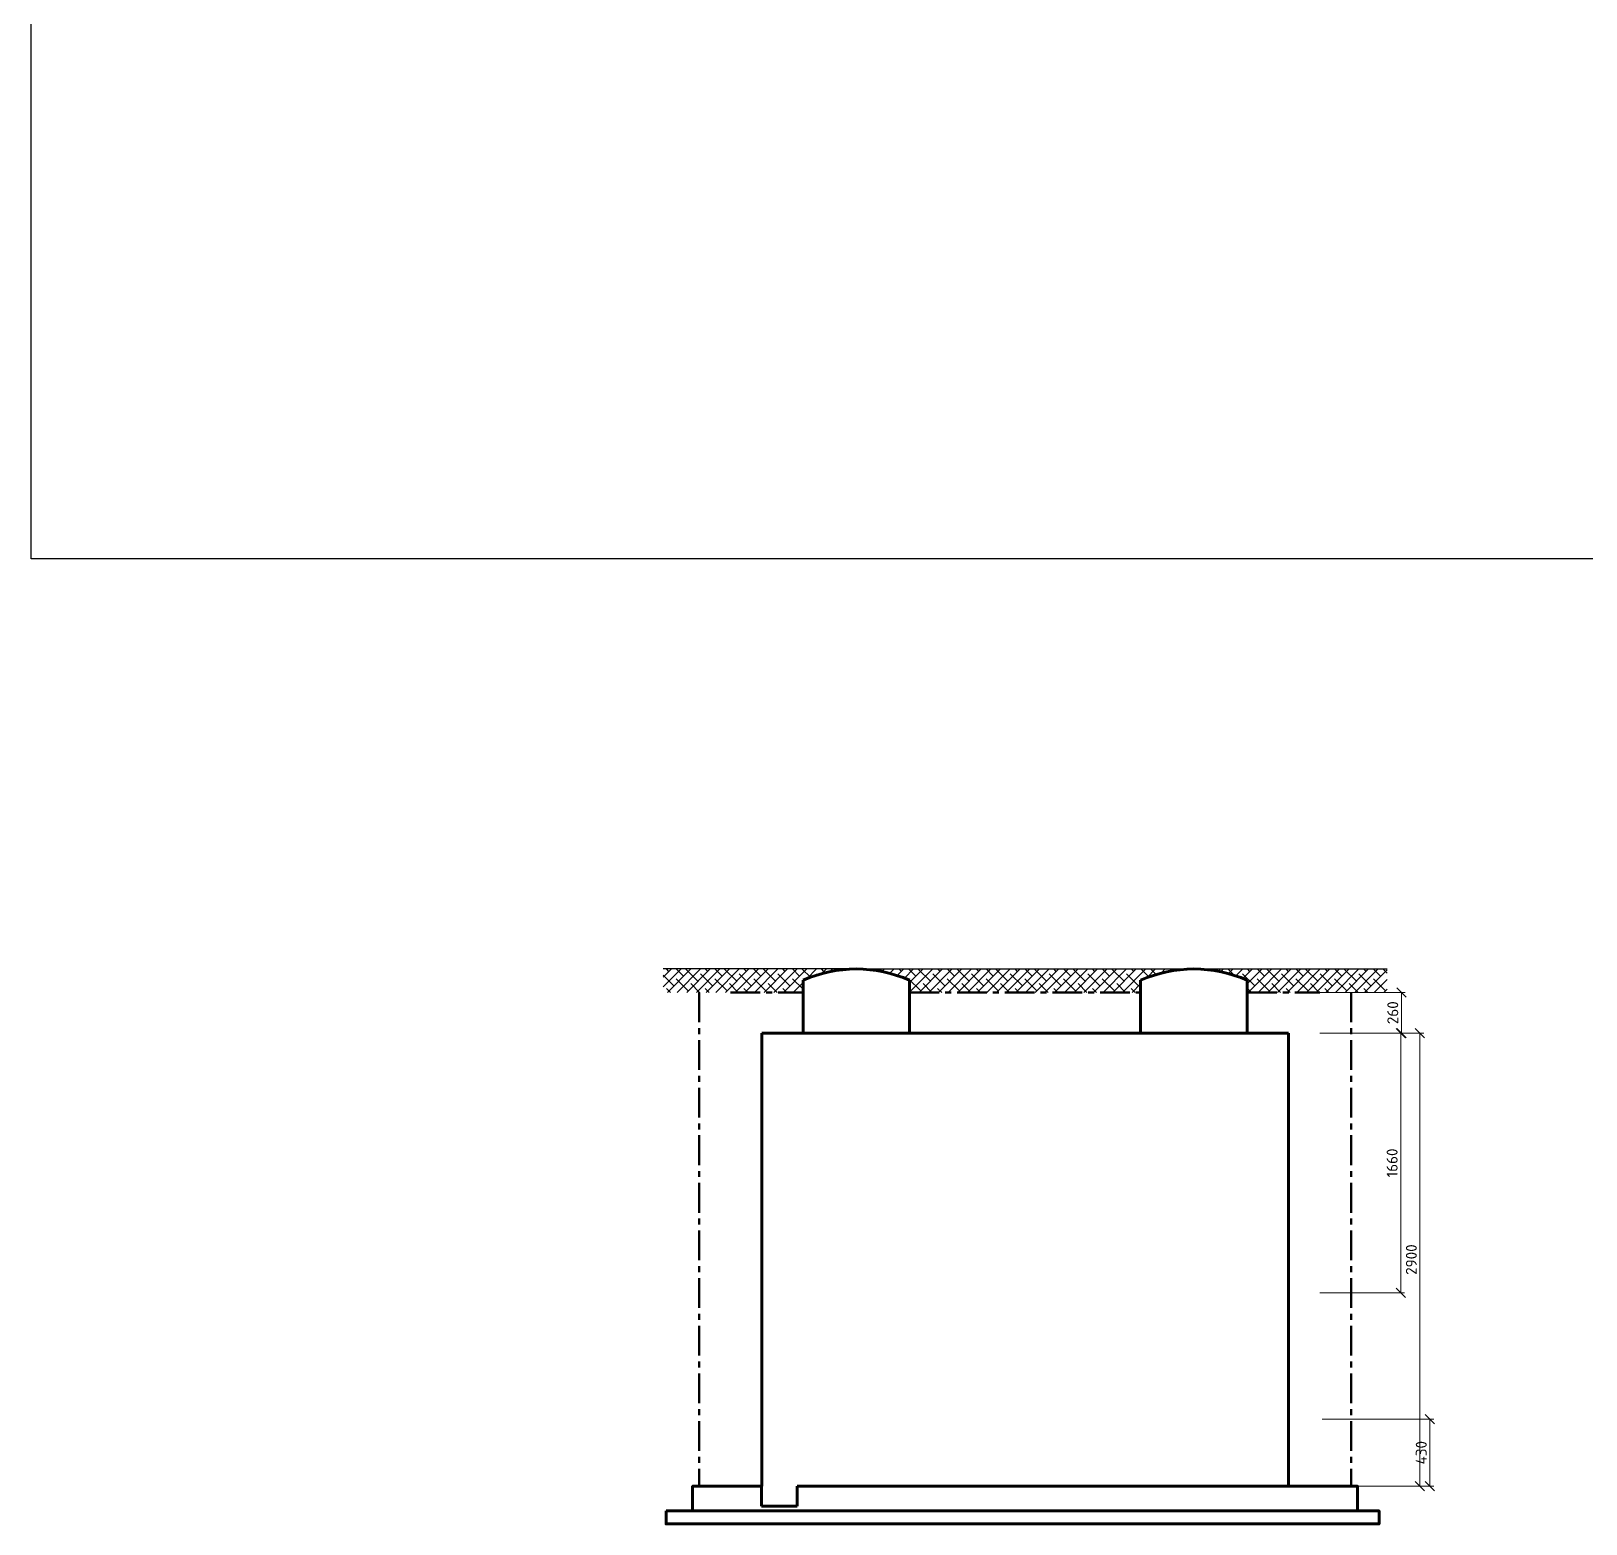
# Model space of a CAD drawing. Header units: millimetres. Extents: x 1114 to 8235, y 637 to 5441.
# Drawn here: x 3478.3 to 3975.7, y 1659.9 to 2137.6 of the extents above; entities that cross this region are included whole.
import ezdxf

# ---------------------------------------------------------------- set-up
doc = ezdxf.new("R2010")
doc.units = ezdxf.units.MM
doc.linetypes.add('осевая', pattern=[50.8, 31.75, -6.35, 6.35, -6.35])
doc.layers.add('12  Размер', color=7, linetype='Continuous', lineweight=20)
doc.styles.add('-ISOCPEUR-', font='isocpeur.ttf')
doc.styles.add('GOST', font='gost.shx', dxfattribs={"oblique": 15})
doc.dimstyles.new('М 1 к 20', dxfattribs={"dimtxt": 3.5, "dimasz": 3, "dimexe": 1.25, "dimexo": 0, "dimgap": 1, "dimtad": 1, "dimdec": 0, "dimlfac": 20, "dimzin": 0, "dimdsep": 46, "dimtxsty": 'GOST', "dimblk": 'OBLIQUE', "dimcen": 5, "dimclrd": 256, "dimclre": 256, "dimclrt": 256, "dimazin": 2, "dimtfac": 1, "dimtdec": 0, "dimtmove": 0, "dimatfit": 3, "dimldrblk": 'NONE', "dimfxl": 0, "dimtolj": 1, "dimtzin": 0, "dimlwd": -1, "dimlwe": -1, "dimarcsym": 0})
picture_1 = doc.add_image_def('image1.jpg', size_in_pixel=(3947, 3947))

# ---------------------------------------------------------------- blocks, each defined once
blk = doc.blocks.new('_Oblique')
at = {"color": 0, "linetype": 'ByBlock', "lineweight": -2}
blk.add_line((-0.5, -0.5), (0.5, 0.5), dxfattribs=at)
blk = doc.blocks.new('*D111')
at = {"layer": '12  Размер', "transparency": 16777216}
for p, q in [((3890.6, 1829.99), (3917.96, 1829.99)), ((3916.71, 1829.99), (3916.71, 1816.99)), ((3890.6, 1816.99), (3917.96, 1816.99))]:
    blk.add_line(p, q, dxfattribs=at)
at = {"layer": 'Defpoints', "color": 0, "linetype": 'ByBlock', "lineweight": 35, "transparency": 16777216}
for p in [(3890.6, 1829.99), (3890.6, 1816.99), (3916.71, 1816.99)]:
    blk.add_point(p, dxfattribs=at)
at = {"layer": '12  Размер', "linetype": 'ByBlock', "transparency": 16777216, "xscale": 3, "yscale": 3, "zscale": 3}
for p, rotation in [((3916.71, 1829.99), 90), ((3916.71, 1816.99), 270)]:
    blk.add_blockref('_Oblique', p, dxfattribs=dict(at, rotation=rotation))
at = {"layer": '12  Размер', "linetype": 'ByBlock', "transparency": 16777216, "insert": (3913.96, 1823.49), "char_height": 3.5, "attachment_point": 5, "rotation": 90, "style": '-ISOCPEUR-'}
blk.add_mtext('\\A1;260', dxfattribs=at)
blk = doc.blocks.new('_None')
blk = doc.blocks.new('*D112')
at = {"layer": '12  Размер', "transparency": 16777216}
for p, q in [((3891.76, 1816.99), (3917.75, 1816.99)), ((3916.5, 1816.99), (3916.5, 1733.86)), ((3890.6, 1733.86), (3917.75, 1733.86))]:
    blk.add_line(p, q, dxfattribs=at)
at = {"layer": 'Defpoints', "color": 0, "linetype": 'ByBlock', "lineweight": 35, "transparency": 16777216}
for p in [(3891.76, 1816.99), (3890.6, 1733.86), (3916.5, 1733.86)]:
    blk.add_point(p, dxfattribs=at)
at = {"layer": '12  Размер', "linetype": 'ByBlock', "transparency": 16777216, "xscale": 3, "yscale": 3, "zscale": 3}
for p, rotation in [((3916.5, 1816.99), 90), ((3916.5, 1733.86), 270)]:
    blk.add_blockref('_Oblique', p, dxfattribs=dict(at, rotation=rotation))
at = {"layer": '12  Размер', "linetype": 'ByBlock', "transparency": 16777216, "insert": (3913.75, 1775.43), "char_height": 3.5, "attachment_point": 5, "rotation": 90, "style": '-ISOCPEUR-'}
blk.add_mtext('\\A1;1660', dxfattribs=at)
blk = doc.blocks.new('*D114')
at = {"layer": '12  Размер', "transparency": 16777216}
for p, q in [((3891.32, 1693.42), (3927.06, 1693.42)), ((3925.81, 1693.42), (3925.81, 1671.99)), ((3900.6, 1671.99), (3927.06, 1671.99))]:
    blk.add_line(p, q, dxfattribs=at)
at = {"layer": 'Defpoints', "color": 0, "linetype": 'ByBlock', "lineweight": 35, "transparency": 16777216}
for p in [(3891.32, 1693.42), (3900.6, 1671.99), (3925.81, 1671.99)]:
    blk.add_point(p, dxfattribs=at)
at = {"layer": '12  Размер', "linetype": 'ByBlock', "transparency": 16777216, "xscale": 3, "yscale": 3, "zscale": 3}
for p, rotation in [((3925.81, 1693.42), 90), ((3925.81, 1671.99), 270)]:
    blk.add_blockref('_Oblique', p, dxfattribs=dict(at, rotation=rotation))
at = {"layer": '12  Размер', "linetype": 'ByBlock', "transparency": 16777216, "insert": (3923.06, 1682.7), "char_height": 3.5, "attachment_point": 5, "rotation": 90, "style": '-ISOCPEUR-'}
blk.add_mtext('\\A1;430', dxfattribs=at)
blk = doc.blocks.new('*D113')
at = {"layer": '12  Размер', "transparency": 16777216}
for p, q in [((3918.04, 1816.99), (3923.9, 1816.99)), ((3922.65, 1816.99), (3922.65, 1671.99)), ((3917.78, 1671.99), (3923.9, 1671.99))]:
    blk.add_line(p, q, dxfattribs=at)
at = {"layer": 'Defpoints', "color": 0, "linetype": 'ByBlock', "lineweight": 35, "transparency": 16777216}
for p in [(3918.04, 1816.99), (3917.78, 1671.99), (3922.65, 1671.99)]:
    blk.add_point(p, dxfattribs=at)
at = {"layer": '12  Размер', "linetype": 'ByBlock', "transparency": 16777216, "xscale": 3, "yscale": 3, "zscale": 3}
for p, rotation in [((3922.65, 1816.99), 90), ((3922.65, 1671.99), 270)]:
    blk.add_blockref('_Oblique', p, dxfattribs=dict(at, rotation=rotation))
at = {"layer": '12  Размер', "linetype": 'ByBlock', "transparency": 16777216, "insert": (3919.9, 1744.49), "char_height": 3.5, "attachment_point": 5, "rotation": 90, "style": '-ISOCPEUR-'}
blk.add_mtext('\\A1;2900', dxfattribs=at)

msp = doc.modelspace()

# ---------------------------------------------------------------- hatches: boundary and pattern name
h = msp.add_hatch()
h.set_pattern_fill('ANSI38', color=256, scale=0.69)
h.set_pattern_definition([(45, (3587.8566, 1661.6461), (-1.549094, 1.549094), []), (135, (3587.8566, 1661.6461), (-4.647283, 1.549094), [5.476875, -3.286125])])
h.paths.add_polyline_path([(3702.022, 1837.487), (3680.489, 1837.487), (3680.489, 1829.987), (3702.022, 1829.987)])
h.paths.add_polyline_path([(3725.251, 1833.863, -0.1051351), (3742.295, 1837.487), (3702.022, 1837.487), (3702.022, 1829.987), (3725.251, 1829.987)])
h.paths.add_polyline_path([(3833.285, 1833.863, -0.1051351), (3850.33, 1837.487), (3742.295, 1837.487, -0.1051351), (3759.34, 1833.863), (3759.34, 1829.987), (3833.285, 1829.987)])
h.paths.add_polyline_path([(3890.603, 1837.487), (3850.33, 1837.487, -0.1051351), (3867.374, 1833.863), (3867.374, 1829.987), (3890.603, 1829.987)])
h.paths.add_polyline_path([(3912.136, 1837.487), (3890.603, 1837.487), (3890.603, 1829.987), (3912.136, 1829.987)])

# ---------------------------------------------------------------- linework, layer by layer
for p, q in [((3742.295, 1837.487), (3680.489, 1837.487)), ((3742.295, 1837.487), (3850.33, 1837.487)), ((3850.33, 1837.487), (3912.136, 1837.487))]:
    msp.add_line(p, q)
at = {"lineweight": 100}
for p, q in [((3725.251, 1833.863), (3725.251, 1816.987)), ((3759.34, 1833.863), (3759.34, 1816.987)), ((3833.285, 1833.863), (3833.285, 1816.987)), ((3867.374, 1833.863), (3867.374, 1816.987)), ((3712.022, 1816.987), (3712.022, 1671.987)), ((3712.022, 1816.987), (3880.603, 1816.987)), ((3880.603, 1816.987), (3880.603, 1671.987)), ((3711.997, 1671.987), (3711.997, 1665.631)), ((3723.371, 1671.987), (3880.603, 1671.987)), ((3723.371, 1665.631), (3723.371, 1671.987)), ((3711.997, 1665.631), (3723.371, 1665.631))]:
    msp.add_line(p, q, dxfattribs=at)
at = {"linetype": 'осевая', "lineweight": 50, "ltscale": 0.3}
for p, q in [((3692.022, 1829.987), (3692.022, 1671.987)), ((3702.022, 1829.987), (3725.251, 1829.987)), ((3759.34, 1829.987), (3833.285, 1829.987)), ((3867.374, 1829.987), (3890.603, 1829.987)), ((3900.603, 1829.987), (3900.603, 1671.987))]:
    msp.add_line(p, q, dxfattribs=at)
at = {"lineweight": 100}
msp.add_lwpolyline([(3723.371, 1671.987), (3902.696, 1671.987), (3902.696, 1664.054), (3689.928, 1664.054), (3689.928, 1671.987), (3711.997, 1671.987)], dxfattribs=at)
msp.add_lwpolyline([(3681.441, 1664.054), (3909.572, 1664.054), (3909.572, 1659.916), (3681.441, 1659.916)], close=True, dxfattribs=at)
for centre in [(3742.295, 1795.593), (3850.33, 1795.593)]:
    msp.add_arc(centre, 41.894, 65.99301, 114.00699, dxfattribs=at)

# ---------------------------------------------------------------- dimensions: what is measured, and where the dimension line sits
at = {"layer": '12  Размер', "linetype": 'ByBlock'}
for base, p1, p2, picture, middle in [((3916.712, 1816.987), (3890.603, 1829.987), (3890.603, 1816.987), '*D111', (3913.962, 1823.487)), ((3922.648, 1671.987), (3918.043, 1816.987), (3917.778, 1671.987), '*D113', (3919.898, 1744.487))]:
    dim = msp.add_linear_dim(base=base, p1=p1, p2=p2, angle=90, dimstyle='М 1 к 20', override={"dimtxsty": '-ISOCPEUR-'}, dxfattribs=at)
    dim.commit()
    dim.dimension.update_dxf_attribs({"geometry": picture, "text_midpoint": middle})
for base, p1, p2, text, picture, middle in [((3916.498, 1733.863), (3891.762, 1816.987), (3890.603, 1733.863), '1660', '*D112', (3913.748, 1775.425)), ((3925.809, 1671.987), (3891.322, 1693.418), (3900.603, 1671.987), '430', '*D114', (3923.059, 1682.702))]:
    dim = msp.add_linear_dim(base=base, p1=p1, p2=p2, angle=90, text=text, dimstyle='М 1 к 20', override={"dimtxsty": '-ISOCPEUR-'}, dxfattribs=at)
    dim.commit()
    dim.dimension.update_dxf_attribs({"geometry": picture, "text_midpoint": middle})

# ---------------------------------------------------------------- pictures from other files: only their frames are drawn
image = msp.add_image(picture_1, insert=(3478.265, 1968.681), size_in_units=(499.995, 499.995))
image.dxf.flags = 7

doc.saveas('drawing.dxf')
